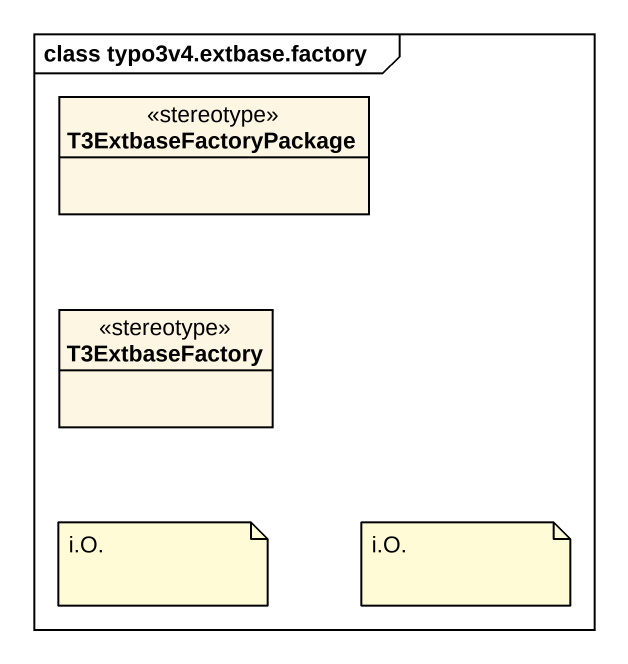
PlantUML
@startuml
mainframe class typo3v4.extbase.factory
hide circle
hide empty members
class T3ExtbaseFactoryPackage <<stereotype>>
class T3ExtbaseFactory <<stereotype>>
note as N1
  i.O.
end note
note as N2
  i.O.
end note
@enduml
